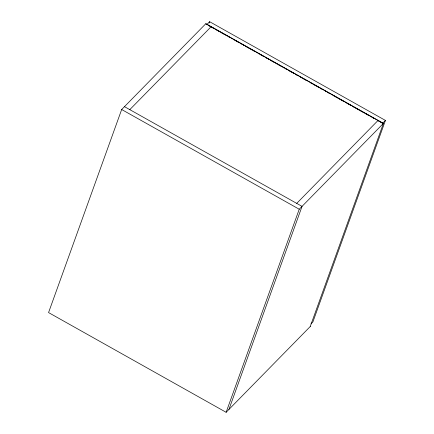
<?xml version="1.0" encoding="UTF-8"?>
<svg xmlns="http://www.w3.org/2000/svg" width="434" height="434" viewBox="0 0 434 434"><rect width="100%" height="100%" fill="white"/><g stroke="black" fill="none" stroke-linecap="round" stroke-linejoin="round"><path stroke-width="0.65" d="M310.223 326.547L383.428 123.386L205.857 23.664L121.672 109.509L48.565 312.578L226.13 412.3L310.315 326.449M209.188 22.975L209.644 21.7L385.435 120.424L312.892 321.93L311.021 323.835M226.13 412.3L299.238 209.231L383.428 123.386M228.935 409.441L302.048 206.372L124.477 106.65M206.839 24.559L209.644 21.7M129.804 109.639L211.184 26.653M296.72 203.378L378.101 120.392M382.631 123.283L385.435 120.424M205.765 23.761L383.33 123.478M208.608 25.557L209.79 26.219M210.967 26.881L214.51 28.866M215.687 29.528L216.87 30.196M218.047 30.857L219.816 31.85M220.998 32.512L224.535 34.498M225.718 35.165L226.895 35.827M228.078 36.489L229.846 37.481M233.383 39.467L234.566 40.134M235.743 40.796L239.286 42.782M240.463 43.443L241.646 44.105M243.414 45.103L244.592 45.765M245.774 46.427L249.311 48.413M250.494 49.075L252.262 50.073M253.44 50.735L254.622 51.396M258.159 53.382L259.342 54.044M260.519 54.711L264.062 56.697M265.83 57.689L267.008 58.351M268.19 59.013L269.368 59.68M270.55 60.342L274.087 62.328M275.856 63.321L277.038 63.982M278.216 64.65L279.398 65.312M280.576 65.973L281.758 66.635M282.935 67.297L284.118 67.959M285.295 68.621L287.069 69.619M288.247 70.281L291.784 72.266M292.966 72.928L294.144 73.59M295.326 74.257L297.095 75.25M300.637 77.236L301.814 77.898M302.992 78.559L306.534 80.55M310.663 82.867L311.845 83.529M313.022 84.196L316.56 86.182M317.742 86.843L319.511 87.836M320.693 88.498L321.871 89.165M325.413 91.151L326.59 91.813M327.768 92.475L329.542 93.467M333.079 95.458L334.261 96.12M335.439 96.782L336.621 97.444M337.798 98.106L344.287 101.751M345.469 102.413L346.647 103.075M347.829 103.737L351.366 105.728M353.135 106.721L354.318 107.382M355.495 108.044L359.037 110.035M360.215 110.697L361.397 111.359M362.574 112.021L364.343 113.014M365.526 113.675L369.063 115.666M370.245 116.328L371.423 116.99M372.605 117.652L374.374 118.645M377.911 120.636L379.094 121.298M380.271 121.959L382.039 122.952M121.672 109.509L299.238 209.231"/></g></svg>
